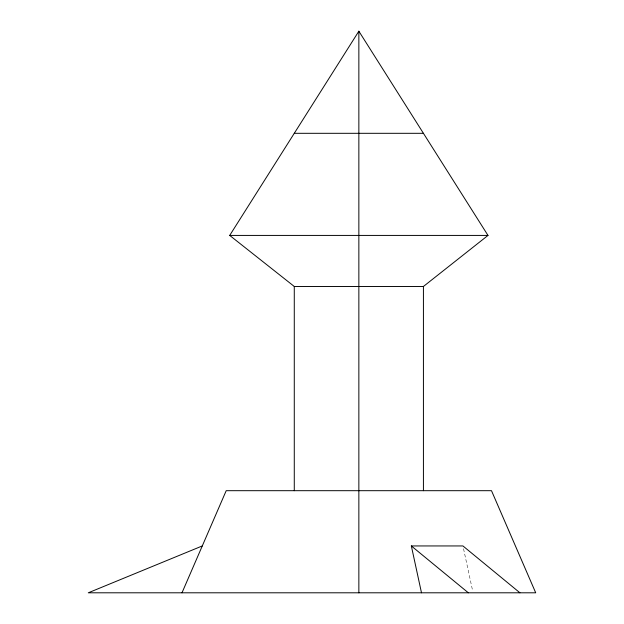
<?xml version="1.0" encoding="UTF-8"?>
<svg xmlns="http://www.w3.org/2000/svg" width="624" height="624" viewBox="0 0 624 624"><rect width="100%" height="100%" fill="white"/><g stroke="black" fill="none" stroke-linecap="round" stroke-linejoin="round"><path stroke-width="0.47" stroke-dasharray="3.12 2.34" d="M463.538 548.761L472.664 590.928"/><path stroke-width="0.94" d="M181.99 592.8L226.208 490.69L491.494 490.69L535.712 592.8L88.288 592.8L202.277 545.945M229.71 235.42L358.855 31.2L487.991 235.42L423.423 286.471L294.278 286.471L229.71 235.42L487.991 235.42M294.278 133.31L423.423 133.31M421.489 592.8L411.341 545.945L462.93 545.945L519.925 592.8M411.341 545.945L468.335 592.8M423.423 286.471L423.423 490.69M358.855 31.2L358.855 592.8M294.278 286.471L294.278 490.69"/></g></svg>
